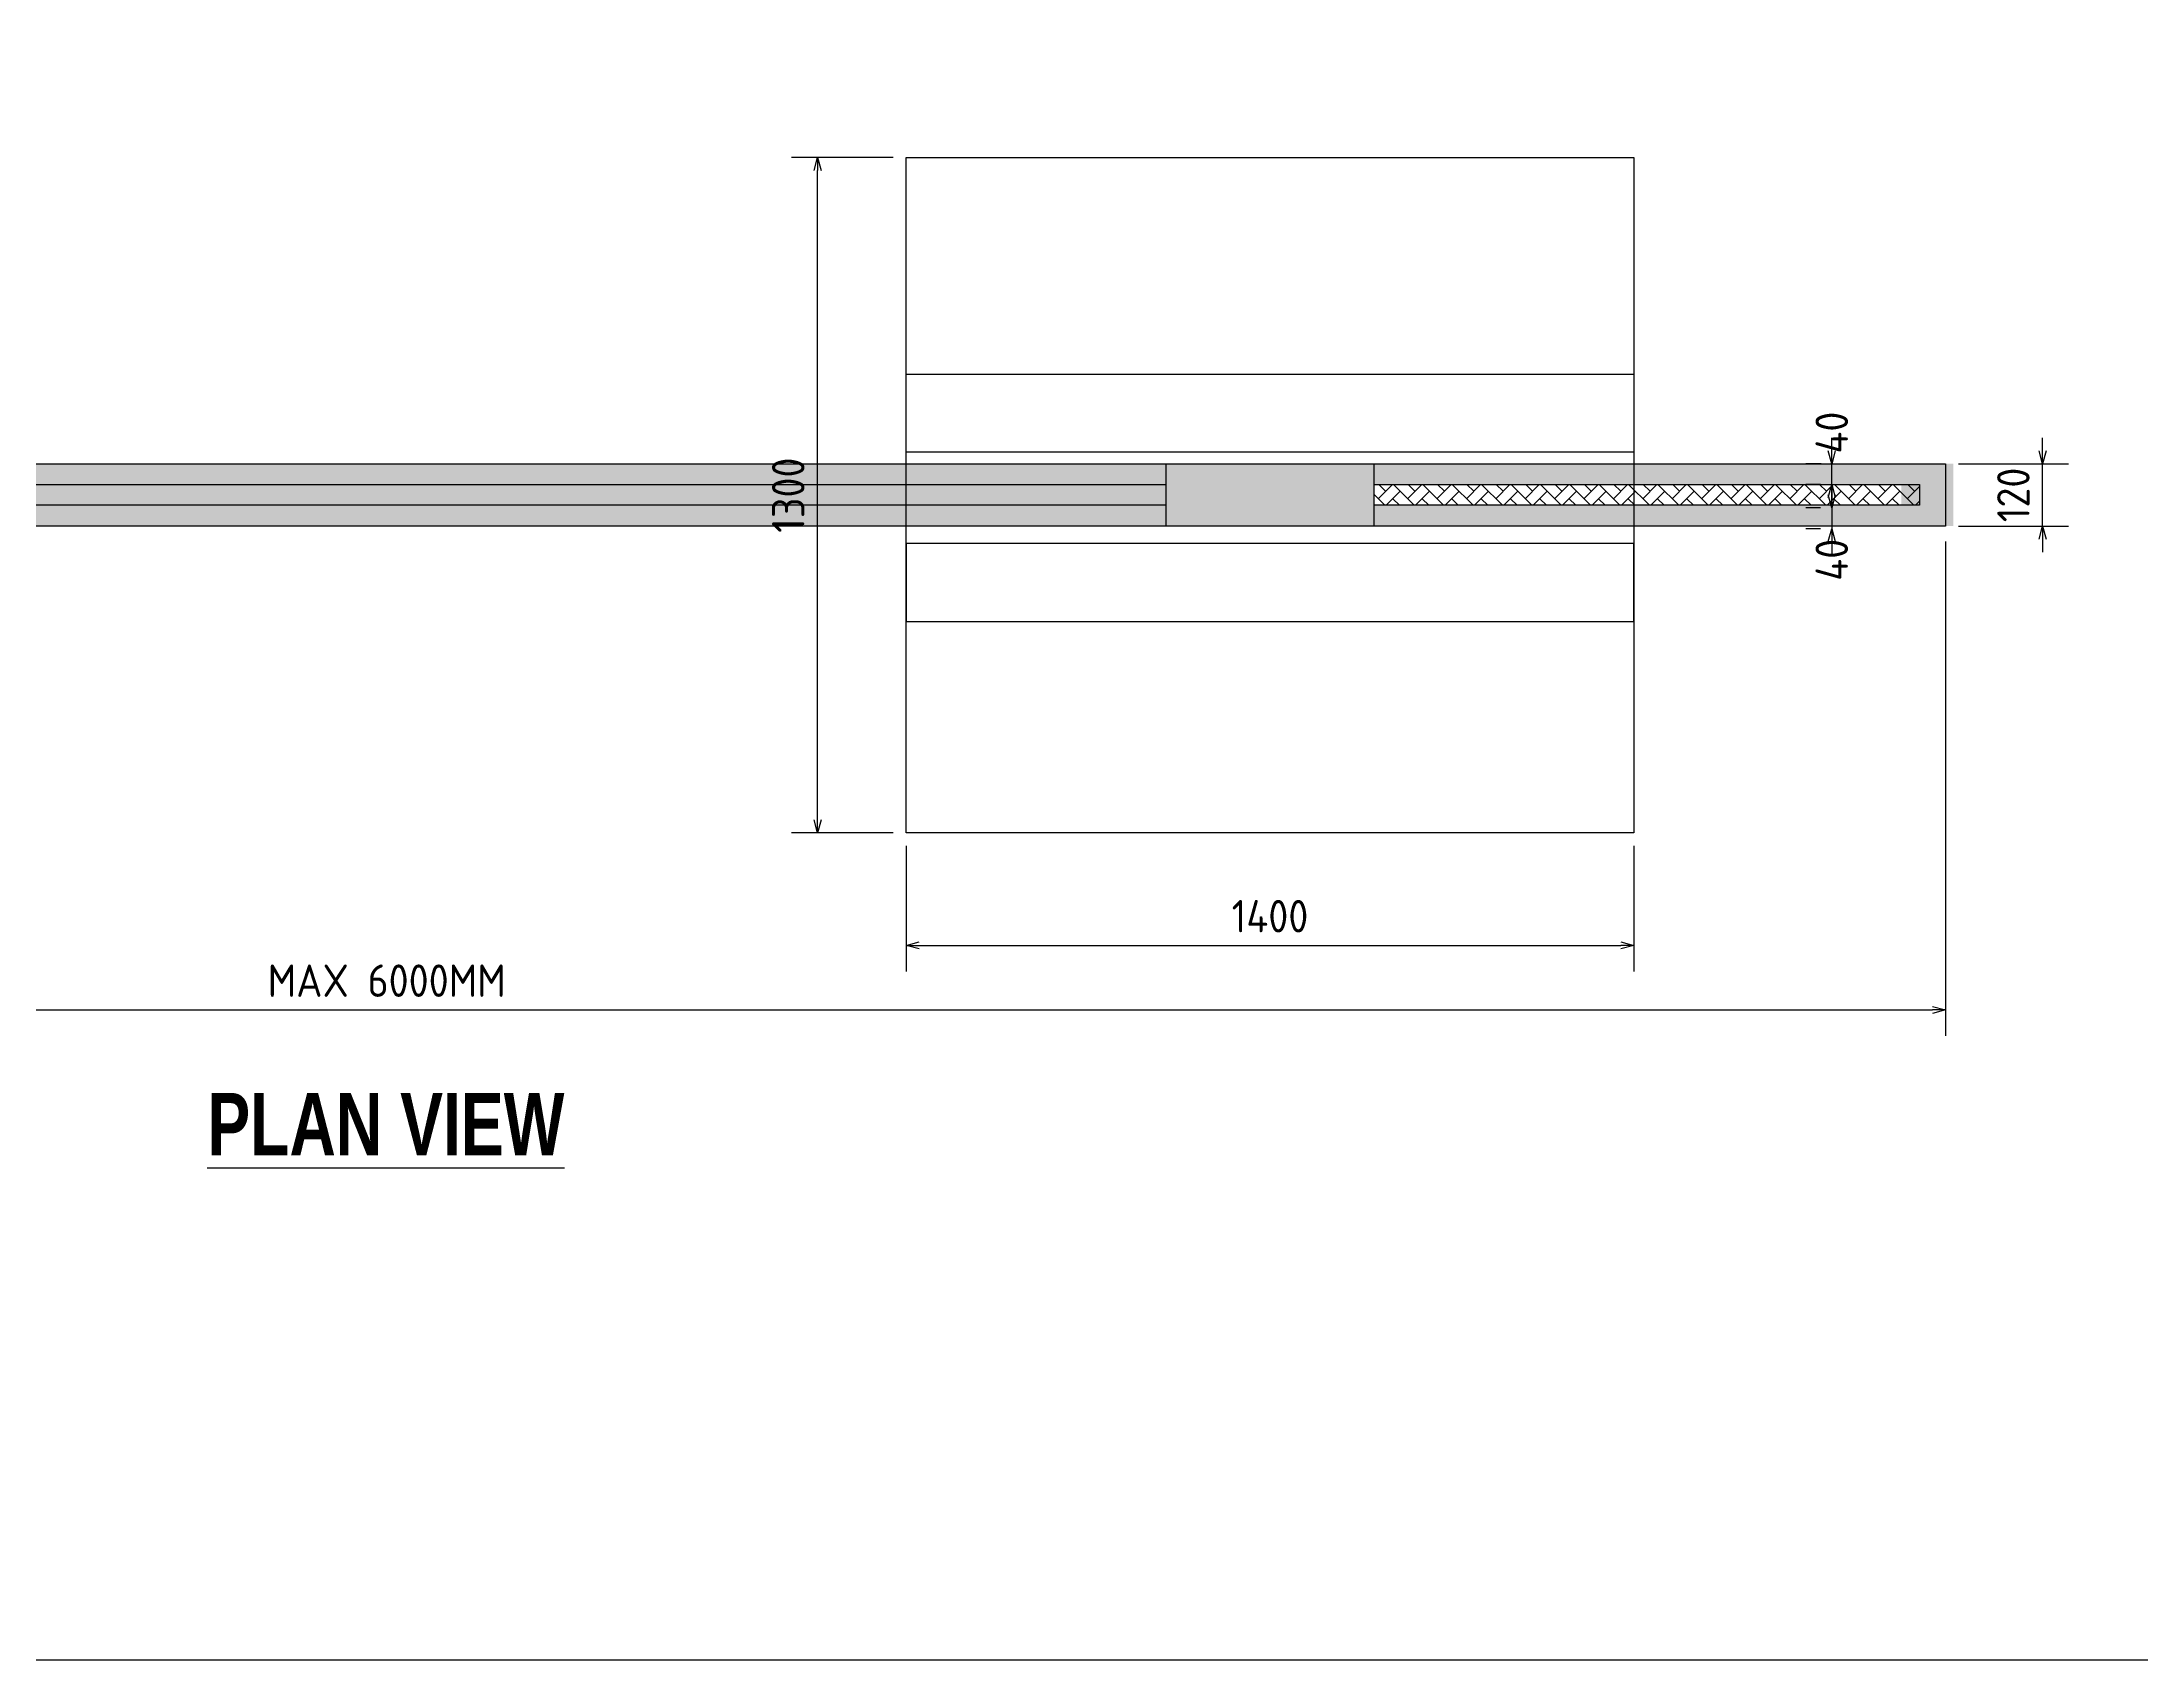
# Model space of a CAD drawing. Header units: centimetres. Extents: x -6122352 to 7132207, y -1694241 to 1947892.
# Drawn here: x 3012353 to 3016394, y -661811 to -658695 of the extents above; entities that cross this region are included whole.
import ezdxf

# ---------------------------------------------------------------- set-up
doc = ezdxf.new("R2010")
doc.units = ezdxf.units.CM
doc.header["$MEASUREMENT"] = 0
doc.header["$PDMODE"] = 66
doc.header["$PDSIZE"] = 100
doc.layers.add('00-MI-DIM', color=7, linetype='Continuous')
doc.layers.add('SECTION', color=130, linetype='Continuous')
doc.styles.add('JWC STD', font='swissc.ttf', dxfattribs={"width": 0.9})
doc.styles.add('Schueco-BEMSTIL', font='isocpeur.ttf', dxfattribs={"width": 0.9})
doc.dimstyles.new('MI- JWC-TXT-2.5 MM', dxfattribs={"dimscale": 1.5, "dimtxt": 2.5, "dimasz": 1, "dimexe": 2, "dimexo": 1, "dimgap": 1, "dimtad": 1, "dimdec": 0, "dimdsep": 46, "dimtxsty": 'Schueco-BEMSTIL', "dimblk": 'OPEN30', "dimcen": 0, "dimdle": 2, "dimclrd": 140, "dimclre": 8, "dimclrt": 40, "dimadec": 0, "dimazin": 2, "dimtfac": 1, "dimtdec": 0, "dimtix": 1, "dimtmove": 2, "dimatfit": 3, "dimldrblk": 'OPEN', "dimfxl": 2, "dimlwd": -1, "dimlwe": -1, "dimarcsym": 0})
pattern_1 = [(50, (-6574688.19, -3484041.66), (35.86300913, -3.13760675), [3.75, -41.25]), (355, (-6574688.19, -3484041.66), (-6.93756668, 37.60960669), [3, -33]), (100.45144446, (-6574685.203, -3484041.92), (28.92544234, 34.47199955), [3.1870096, -35.0571056]), (46.1842, (-6574688.19, -3484031.66), (53.36206653, -8.27596404), [5.625, -61.875]), (96.6356355, (-6574683.745, -3484032.35), (46.73309728, 48.70593004), [4.7805171, -52.585688]), (351.184164, (-6574688.19, -3484031.66), (46.73309725, 48.70593), [4.5, -49.50000005]), (21, (-6574683.19, -3484034.16), (29.84535261, -20.13094453), [3.75, -41.25]), (326, (-6574683.19, -3484034.16), (12.1657666, 36.25750225), [3, -33]), (71.45144474, (-6574680.704, -3484035.837), (42.01111884, 16.12655764), [3.1870095, -35.0571056]), (37.5, (-6574688.191, -3484041.659), (0.607992766, 16.644692692), [0, -32.6, 0, -33.5, 0, -33.125]), (7.5, (-6574688.191, -3484041.66), (13.153476872, 19.720585594), [0, -19.1, 0, -31.85, 0, -12.625]), (327.5, (-6574699.341, -3484041.659), (26.691121809, -1.127743587), [0, -12.5, 0, -39, 0, -51.75]), (317.5, (-6574704.341, -3484041.66), (29.159308467, 5.005249117), [0, -16.25, 0, -25.9, 0, -36.75])]
pattern_2 = [(45, (-6574688.191, -3484041.66), (0, 28.284271247), [60, -20]), (135, (-6574674.05, -3484027.517), (2e-15, 28.284271247), [60, -20])]

# ---------------------------------------------------------------- blocks, each defined once
blk = doc.blocks.new('_Open30')
at = {"color": 0, "linetype": 'ByBlock', "lineweight": -2}
for p, q in [((-1, 0.27), (0, 0)), ((0, 0), (-1, -0.27)), ((0, 0), (-1, 0))]:
    blk.add_line(p, q, dxfattribs=at)
blk = doc.blocks.new('*D184')
at = {"layer": '00-MI-DIM', "color": 8, "transparency": 16777216}
for p, q in [((3010016.1, -659657.1), (3010016.1, -660608.7)), ((3016016.1, -659657.1), (3016016.1, -660608.7))]:
    blk.add_line(p, q, dxfattribs=at)
at = {"layer": '00-MI-DIM', "color": 140, "transparency": 16777216}
blk.add_line((3010041.1, -660558.7), (3015991.1, -660558.7), dxfattribs=at)
at = {"layer": 'Defpoints', "color": 0, "transparency": 16777216}
for p in [(3010016.1, -659632.1), (3016016.1, -659632.1), (3016016.1, -660558.7)]:
    blk.add_point(p, dxfattribs=at)
at = {"layer": '00-MI-DIM', "color": 140, "transparency": 16777216, "xscale": 25, "yscale": 25, "zscale": 25, "rotation": 180}
blk.add_blockref('_Open30', (3010016.1, -660558.7), dxfattribs=at)
at = {"layer": '00-MI-DIM', "color": 140, "transparency": 16777216, "xscale": 25, "yscale": 25, "zscale": 25}
blk.add_blockref('_Open30', (3016016.1, -660558.7), dxfattribs=at)
at = {"layer": '00-MI-DIM', "color": 40, "transparency": 16777216, "insert": (3013016.1, -660502.5), "char_height": 62.5, "attachment_point": 5, "style": 'Schueco-BEMSTIL'}
blk.add_mtext('MAX 6000MM', dxfattribs=at)
blk = doc.blocks.new('_Open')
at = {"color": 0, "linetype": 'ByBlock', "lineweight": -2}
for p, q in [((-1, 0.2), (0, 0)), ((-1, -0.2), (0, 0)), ((0, 0), (-1, 0))]:
    blk.add_line(p, q, dxfattribs=at)
blk = doc.blocks.new('*D185')
at = {"layer": '00-MI-DIM', "color": 140, "transparency": 16777216}
for p, q in [((3016202.9, -659482.1), (3016202.9, -659457.1)), ((3016202.9, -659627.1), (3016202.9, -659507.1)), ((3016202.9, -659652.1), (3016202.9, -659677.1))]:
    blk.add_line(p, q, dxfattribs=at)
at = {"layer": '00-MI-DIM', "color": 8, "transparency": 16777216}
for p, q in [((3016041.1, -659507.1), (3016252.9, -659507.1)), ((3016041.1, -659627.1), (3016252.9, -659627.1))]:
    blk.add_line(p, q, dxfattribs=at)
at = {"layer": 'Defpoints', "color": 0, "transparency": 16777216}
for p in [(3016016.1, -659507.1), (3016202.9, -659507.1), (3016016.1, -659627.1)]:
    blk.add_point(p, dxfattribs=at)
at = {"layer": '00-MI-DIM', "color": 140, "transparency": 16777216, "xscale": 25, "yscale": 25, "zscale": 25}
for p, rotation in [((3016202.9, -659507.1), 270), ((3016202.9, -659627.1), 90)]:
    blk.add_blockref('_Open30', p, dxfattribs=dict(at, rotation=rotation))
at = {"layer": '00-MI-DIM', "color": 40, "transparency": 16777216, "insert": (3016146.7, -659567.1), "char_height": 62.5, "attachment_point": 5, "rotation": 90, "style": 'Schueco-BEMSTIL'}
blk.add_mtext('120', dxfattribs=at)
blk = doc.blocks.new('*D186')
at = {"layer": '00-MI-DIM', "color": 140, "transparency": 16777216}
for p, q in [((3015797.2, -659482.1), (3015797.2, -659457.1)), ((3015797.2, -659547.1), (3015797.2, -659507.1)), ((3015797.2, -659572.1), (3015797.2, -659597.1))]:
    blk.add_line(p, q, dxfattribs=at)
at = {"layer": '00-MI-DIM', "color": 8, "transparency": 16777216}
for p, q in [((3015776.7, -659507.1), (3015747.2, -659507.1)), ((3015775.6, -659547.1), (3015747.2, -659547.1))]:
    blk.add_line(p, q, dxfattribs=at)
at = {"layer": 'Defpoints', "color": 0, "transparency": 16777216}
for p in [(3015797.2, -659507.1), (3015801.7, -659507.1), (3015800.6, -659547.1)]:
    blk.add_point(p, dxfattribs=at)
at = {"layer": '00-MI-DIM', "color": 140, "transparency": 16777216, "xscale": 25, "yscale": 25, "zscale": 25}
for p, rotation in [((3015797.2, -659507.1), 270), ((3015797.2, -659547.1), 90)]:
    blk.add_blockref('_Open30', p, dxfattribs=dict(at, rotation=rotation))
at = {"layer": '00-MI-DIM', "color": 40, "transparency": 16777216, "insert": (3015797.2, -659447.1), "char_height": 62.5, "attachment_point": 5, "rotation": 90, "style": 'Schueco-BEMSTIL'}
blk.add_mtext('40', dxfattribs=at)
blk = doc.blocks.new('*D187')
at = {"layer": '00-MI-DIM', "color": 140, "transparency": 16777216}
for p, q in [((3015797.2, -659567.1), (3015797.2, -659542.1)), ((3015797.2, -659592.1), (3015797.2, -659632.1)), ((3015797.2, -659657.1), (3015797.2, -659682.1))]:
    blk.add_line(p, q, dxfattribs=at)
at = {"layer": '00-MI-DIM', "color": 8, "transparency": 16777216}
for p, q in [((3015775.6, -659592.1), (3015747.2, -659592.1)), ((3015775.6, -659632.1), (3015747.2, -659632.1))]:
    blk.add_line(p, q, dxfattribs=at)
at = {"layer": 'Defpoints', "color": 0, "transparency": 16777216}
for p in [(3015800.6, -659592.1), (3015797.2, -659632.1), (3015800.6, -659632.1)]:
    blk.add_point(p, dxfattribs=at)
at = {"layer": '00-MI-DIM', "color": 140, "transparency": 16777216, "xscale": 25, "yscale": 25, "zscale": 25}
for p, rotation in [((3015797.2, -659592.1), 270), ((3015797.2, -659632.1), 90)]:
    blk.add_blockref('_Open30', p, dxfattribs=dict(at, rotation=rotation))
at = {"layer": '00-MI-DIM', "color": 40, "transparency": 16777216, "insert": (3015797.2, -659692.1), "char_height": 62.5, "attachment_point": 5, "rotation": 90, "style": 'Schueco-BEMSTIL'}
blk.add_mtext('40', dxfattribs=at)
blk = doc.blocks.new('*D193')
at = {"layer": '00-MI-DIM', "color": 8, "transparency": 16777216}
for p, q in [((3014016.1, -660242.5), (3014016.1, -660484.6)), ((3015416.1, -660242.5), (3015416.1, -660484.6))]:
    blk.add_line(p, q, dxfattribs=at)
at = {"layer": '00-MI-DIM', "color": 140, "transparency": 16777216}
blk.add_line((3014041.1, -660434.6), (3015391.1, -660434.6), dxfattribs=at)
at = {"layer": 'Defpoints', "color": 0, "transparency": 16777216}
for p in [(3014016.1, -660217.5), (3015416.1, -660217.5), (3015416.1, -660434.6)]:
    blk.add_point(p, dxfattribs=at)
at = {"layer": '00-MI-DIM', "color": 140, "transparency": 16777216, "xscale": 25, "yscale": 25, "zscale": 25, "rotation": 180}
blk.add_blockref('_Open30', (3014016.1, -660434.6), dxfattribs=at)
at = {"layer": '00-MI-DIM', "color": 140, "transparency": 16777216, "xscale": 25, "yscale": 25, "zscale": 25}
blk.add_blockref('_Open30', (3015416.1, -660434.6), dxfattribs=at)
at = {"layer": '00-MI-DIM', "color": 40, "transparency": 16777216, "insert": (3014716.1, -660378.3), "char_height": 62.5, "attachment_point": 5, "style": 'Schueco-BEMSTIL'}
blk.add_mtext('1400', dxfattribs=at)
blk = doc.blocks.new('*D194')
at = {"layer": '00-MI-DIM', "color": 8, "transparency": 16777216}
for p, q in [((3013991.1, -658917.5), (3013795.2, -658917.5)), ((3013991.1, -660217.5), (3013795.2, -660217.5))]:
    blk.add_line(p, q, dxfattribs=at)
at = {"layer": '00-MI-DIM', "color": 140, "transparency": 16777216}
blk.add_line((3013845.2, -660192.5), (3013845.2, -658942.5), dxfattribs=at)
at = {"layer": 'Defpoints', "color": 0, "transparency": 16777216}
for p in [(3013845.2, -658917.5), (3014016.1, -658917.5), (3014016.1, -660217.5)]:
    blk.add_point(p, dxfattribs=at)
at = {"layer": '00-MI-DIM', "color": 140, "transparency": 16777216, "xscale": 25, "yscale": 25, "zscale": 25}
for p, rotation in [((3013845.2, -658917.5), 90), ((3013845.2, -660217.5), 270)]:
    blk.add_blockref('_Open30', p, dxfattribs=dict(at, rotation=rotation))
at = {"layer": '00-MI-DIM', "color": 40, "transparency": 16777216, "insert": (3013788.9, -659567.5), "char_height": 62.5, "attachment_point": 5, "rotation": 90, "style": 'Schueco-BEMSTIL'}
blk.add_mtext('1300', dxfattribs=at)

msp = doc.modelspace()

# ---------------------------------------------------------------- hatches: boundary and pattern name
at = {"layer": 'SECTION'}
h = msp.add_hatch(dxfattribs=at)
h.set_pattern_fill('AR-CONC', color=8, scale=5)
h.set_pattern_definition(pattern_1)
h.paths.add_polyline_path([(3010616.12627, -659507.07632), (3010001.12627, -659507.07632), (3010001.12627, -659627.07632), (3010616.12627, -659627.07632), (3010616.12627, -659587.07632), (3010101.12627, -659587.07632), (3010101.12627, -659547.07632), (3010616.12627, -659547.07632)])
h.paths.add_polyline_path([(3012016.12627, -659587.07632), (3010616.12627, -659587.07632), (3010616.12627, -659627.07632), (3012016.12627, -659627.07632)])
h.paths.add_polyline_path([(3012016.12627, -659507.07632), (3010616.12627, -659507.07632), (3010616.12627, -659547.07632), (3012016.12627, -659547.07632)])
h.paths.add_polyline_path([(3016031.12627, -659507.07632), (3012016.12627, -659507.07632), (3012016.12627, -659547.07632), (3015931.12627, -659547.07632), (3015931.12627, -659587.07632), (3012016.12627, -659587.07632), (3012016.12627, -659627.07632), (3016031.12627, -659627.07632)])
h = msp.add_hatch(dxfattribs=at)
h.set_pattern_fill('AR-CONC', color=8, scale=5)
h.set_pattern_definition(pattern_1)
h.paths.add_polyline_path([(3011116.44618, -659507.07632), (3011116.44618, -659627.07632), (3011515.80637, -659627.07632), (3011515.80637, -659507.07632)])
h.paths.add_polyline_path([(3014915.80637, -659627.07632), (3014915.80637, -659507.07632), (3014516.44618, -659507.07632), (3014516.44618, -659627.07632)])
h = msp.add_hatch(dxfattribs=at)
h.set_pattern_fill('AR-HBONE', color=8, scale=5)
h.set_pattern_definition(pattern_2)
h.paths.add_polyline_path([(3014516.44618, -659547.07632), (3011515.80637, -659547.07632), (3011515.80637, -659587.07632), (3014516.44618, -659587.07632)])
h = msp.add_hatch(dxfattribs=at)
h.set_pattern_fill('AR-HBONE', color=8, scale=5)
h.set_pattern_definition(pattern_2)
h.paths.add_polyline_path([(3015966.12627, -659587.07632), (3015966.12627, -659547.07632), (3014915.80637, -659547.07632), (3014915.80637, -659587.07632)])

# ---------------------------------------------------------------- linework, layer by layer
at = {"layer": 'Defpoints', "color": 0, "ltscale": 20}
msp.add_lwpolyline([(3006938.64219, -652518.22637), (3025661.85873, -652518.22637), (3025661.85873, -661810.59624), (3006938.64219, -661810.59624)], close=True, dxfattribs=at)
at = {"layer": 'SECTION', "color": 0}
for points in [[(3014016.12627, -658917.48945), (3015416.12627, -658917.48945), (3015416.12627, -660217.48945), (3014016.12627, -660217.48945)], [(3014016.12627, -659334.57025), (3015416.12627, -659334.57025), (3015416.12627, -659484.57025), (3014016.12627, -659484.57025)], [(3016016.12627, -659507.07632), (3016016.12627, -659627.07632), (3010016.12627, -659627.07632), (3010016.12627, -659507.07632)], [(3014516.44618, -659507.07632), (3014915.80637, -659507.07632), (3014915.80637, -659627.07632), (3014516.44618, -659627.07632)], [(3014016.12627, -659810.67913), (3015416.12627, -659810.67913), (3015416.12627, -659660.67913), (3014016.12627, -659660.67913)]]:
    msp.add_lwpolyline(points, close=True, dxfattribs=at)
for points in [[(3011515.80637, -659547.07632), (3014516.44618, -659547.07632)], [(3014915.80637, -659547.07632), (3015966.12627, -659547.07632), (3015966.12627, -659587.07632), (3014915.80637, -659587.07632)], [(3014516.44618, -659587.07632), (3011515.80637, -659587.07632)]]:
    msp.add_lwpolyline(points, dxfattribs=at)

# ---------------------------------------------------------------- texts
at = {"layer": 'SECTION', "color": 0, "insert": (3012670.88501, -660718.69967), "char_height": 120, "attachment_point": 1, "style": 'JWC STD'}
msp.add_mtext_dynamic_manual_height_columns('{\\fSwis721 Cn BT|b1|i0|c0|p34;\\LPLAN VIEW}', width=1995.6601303, gutter_width=10, heights=[0], dxfattribs=at)

# ---------------------------------------------------------------- dimensions: what is measured, and where the dimension line sits
at = {"layer": '00-MI-DIM', "color": 3}
for base, p1, p2, picture, middle in [((3013845.18949, -658917.48945), (3014016.12627, -660217.48945), (3014016.12627, -658917.48945), '*D194', (3013788.93949, -659567.48945)), ((3016202.90463, -659507.07632), (3016016.12627, -659627.07632), (3016016.12627, -659507.07632), '*D185', (3016146.65463, -659567.07632))]:
    dim = msp.add_linear_dim(base=base, p1=p1, p2=p2, angle=90, dimstyle='MI- JWC-TXT-2.5 MM', dxfattribs=at)
    dim.commit()
    dim.dimension.update_dxf_attribs({"geometry": picture, "text_midpoint": middle})
for base, p1, p2, angle, picture, middle in [((3015797.18317, -659507.07632), (3015800.63545, -659547.07632), (3015801.70754, -659507.07632), 90, '*D186', (3015797.18317, -659447.07632)), ((3015797.18317, -659632.07632), (3015800.63545, -659592.07632), (3015800.63545, -659632.07632), 270, '*D187', (3015797.18317, -659692.07632))]:
    dim = msp.add_linear_dim(base=base, p1=p1, p2=p2, angle=angle, dimstyle='MI- JWC-TXT-2.5 MM', dxfattribs=at)
    dim.commit()
    dim.dimension.update_dxf_attribs({"geometry": picture, "text_midpoint": middle, "dimtype": 160})
dim = msp.add_linear_dim(base=(3016016.12627, -660558.70659), p1=(3010016.12627, -659632.07632), p2=(3016016.12627, -659632.07632), text='MAX 6000MM', dimstyle='MI- JWC-TXT-2.5 MM', dxfattribs=at)
dim.commit()
dim.dimension.update_dxf_attribs({"geometry": '*D184', "text_midpoint": (3013016.12627, -660502.45659)})
dim = msp.add_linear_dim(base=(3015416.12627, -660434.57752), p1=(3014016.12627, -660217.48945), p2=(3015416.12627, -660217.48945), dimstyle='MI- JWC-TXT-2.5 MM', dxfattribs=at)
dim.commit()
dim.dimension.update_dxf_attribs({"geometry": '*D193', "text_midpoint": (3014716.12627, -660378.32752)})

doc.saveas('drawing.dxf')
